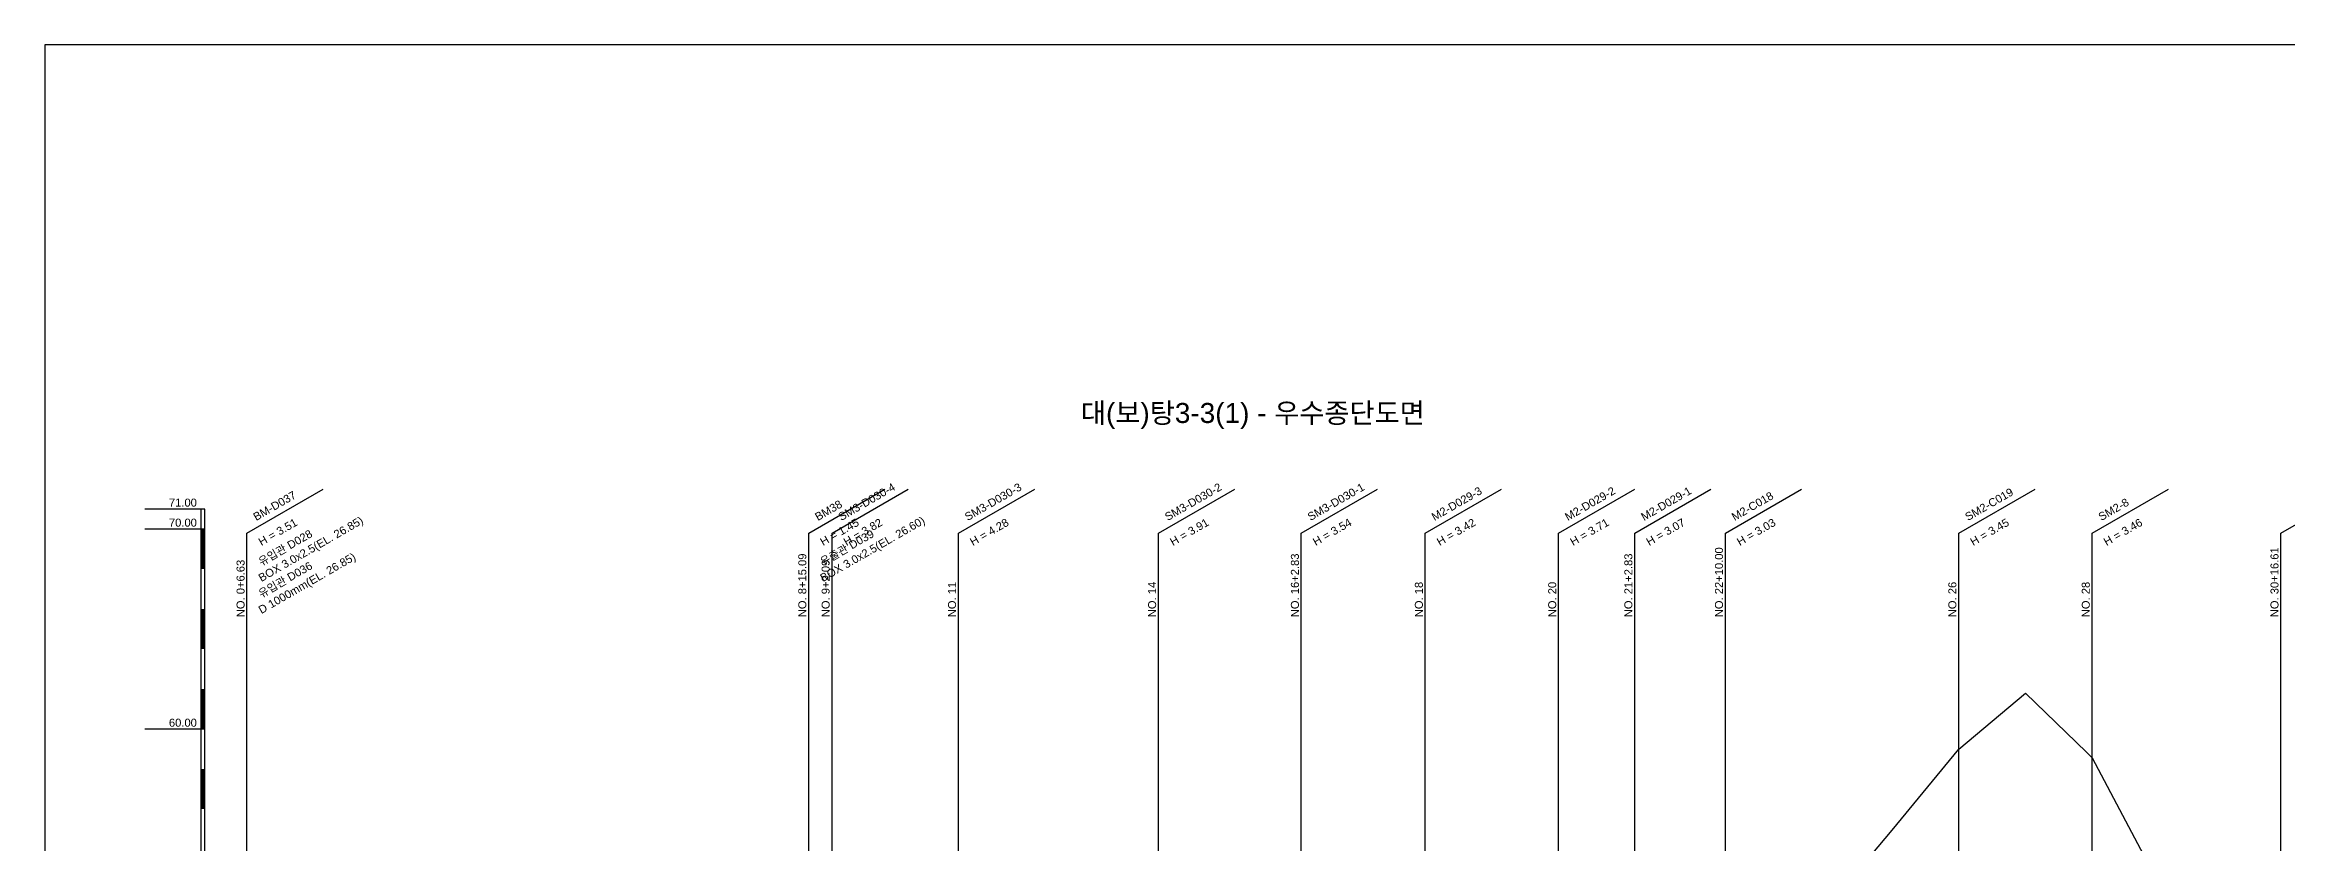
# Model space of a CAD drawing. Header units: millimetres. Extents: x -7351 to 135086, y 1419 to 5643.
# Drawn here: x 40314 to 40875, y 1814 to 2013 of the extents above; entities that cross this region are included whole.
import ezdxf
from ezdxf.enums import TextEntityAlignment as Align

# ---------------------------------------------------------------- set-up
doc = ezdxf.new("R2010")
doc.units = ezdxf.units.MM
for name, color, linetype in [('KZ_종단_깃발', 7, 'Continuous'), ('KZ_종단_노선명', 7, 'Continuous'), ('KZ_종단_도각', 7, 'Continuous'), ('KZ_종단_지반선', 3, 'Continuous'), ('KZ_종단_폴대', 7, 'Continuous')]:
    doc.layers.add(name, color=color, linetype=linetype)
doc.styles.get("Standard").update_dxf_attribs({"font": 'arial.ttf'})

msp = doc.modelspace()

# ---------------------------------------------------------------- linework, layer by layer
at = {"layer": 'KZ_종단_깃발'}
for p, q in [((40364.88, 1891), (40383.94, 1902)), ((40505.27, 1891), (40524.32, 1902)), ((40511.1, 1891), (40530.15, 1902)), ((40542.69, 1891), (40561.75, 1902)), ((40592.69, 1891), (40611.75, 1902)), ((40628.38, 1891), (40647.43, 1902)), ((40659.36, 1891), (40678.41, 1902)), ((40692.69, 1891), (40711.75, 1902)), ((40711.72, 1891), (40730.77, 1902)), ((40734.36, 1891), (40753.41, 1902)), ((40792.69, 1891), (40811.75, 1902)), ((40826.03, 1891), (40845.08, 1902)), ((40873.2, 1891), (40892.25, 1902)), ((40364.88, 1587.04), (40364.88, 1891)), ((40505.27, 1587.04), (40505.27, 1891)), ((40511.1, 1587.04), (40511.1, 1891)), ((40542.69, 1587.04), (40542.69, 1891)), ((40592.69, 1587.04), (40592.69, 1891)), ((40628.38, 1587.04), (40628.38, 1891)), ((40659.36, 1587.04), (40659.36, 1891)), ((40692.69, 1587.04), (40692.69, 1891)), ((40711.72, 1587.04), (40711.72, 1891)), ((40734.36, 1587.04), (40734.36, 1891)), ((40792.69, 1587.04), (40792.69, 1891)), ((40826.03, 1587.04), (40826.03, 1891)), ((40873.2, 1587.04), (40873.2, 1891))]:
    msp.add_line(p, q, dxfattribs=at)
at = {"layer": 'KZ_종단_도각'}
msp.add_lwpolyline([(40314.36, 1419.04), (41155.36, 1419.04), (41155.36, 2013.04), (40314.36, 2013.04)], close=True, dxfattribs=at)
at = {"layer": 'KZ_종단_지반선', "flags": 128}
msp.add_lwpolyline([(40759.36, 1796.95), (40776.03, 1816.81), (40792.69, 1837.04), (40809.36, 1851), (40824.61, 1836.24), (40826.03, 1834.87), (40842.69, 1803.36)], dxfattribs=at)
at = {"layer": 'KZ_종단_폴대'}
for p, q in [((40354.36, 1897.04), (40339.36, 1897.04)), ((40354.36, 1892.04), (40339.36, 1892.04)), ((40354.36, 1842.04), (40339.36, 1842.04))]:
    msp.add_line(p, q, dxfattribs=at)
msp.add_lwpolyline([(40354.36, 1587.04), (40354.36, 1897.04), (40353.36, 1897.04), (40353.36, 1587.04), (40354.36, 1587.04)], dxfattribs=at)
for points in [[(40353.86, 1882.04, 1, 1, 0), (40353.86, 1892.04, 1, 1, 0)], [(40353.86, 1862.04, 1, 1, 0), (40353.86, 1872.04, 1, 1, 0)], [(40353.86, 1842.04, 1, 1, 0), (40353.86, 1852.04, 1, 1, 0)], [(40353.86, 1822.04, 1, 1, 0), (40353.86, 1832.04, 1, 1, 0)]]:
    msp.add_lwpolyline(points, format="xyseb", dxfattribs=at)

# ---------------------------------------------------------------- texts
at = {"layer": 'KZ_종단_깃발'}
for s, rotation, p in [('BM-D037', 30, (40367.48, 1893.5)), ('BM38', 30, (40507.86, 1893.5)), ('SM3-D030-4', 30, (40513.7, 1893.5)), ('SM3-D030-3', 30, (40545.29, 1893.5)), ('SM3-D030-2', 30, (40595.29, 1893.5)), ('SM3-D030-1', 30, (40630.98, 1893.5)), ('M2-D029-3', 30, (40661.96, 1893.5)), ('M2-D029-2', 30, (40695.29, 1893.5)), ('M2-D029-1', 30, (40714.32, 1893.5)), ('M2-C018', 30, (40736.96, 1893.5)), ('SM2-C019', 30, (40795.29, 1893.5)), ('SM2-8', 30, (40828.62, 1893.5)), ('NO. 0+6.63', 90, (40364.88, 1870)), ('NO. 8+15.09', 90, (40505.27, 1870)), ('NO. 9+2.09', 90, (40511.1, 1870)), ('NO. 16+2.83', 90, (40628.38, 1870)), ('NO. 21+2.83', 90, (40711.72, 1870)), ('NO. 22+10.00', 90, (40734.36, 1870)), ('NO. 30+16.61', 90, (40873.2, 1870)), ('NO. 11', 90, (40542.69, 1870)), ('NO. 14', 90, (40592.69, 1870)), ('NO. 18', 90, (40659.36, 1870)), ('NO. 20', 90, (40692.69, 1870)), ('NO. 26', 90, (40792.69, 1870)), ('NO. 28', 90, (40826.03, 1870))]:
    msp.add_text(s, height=2, rotation=rotation, dxfattribs=at).set_placement(p, align=Align.BOTTOM_LEFT)
for s, p in [('BOX 3.0x2.5(EL. 26.85)', (40367.48, 1880.5)), ('H = 3.51', (40367.48, 1889.5)), ('BOX 3.0x2.5(EL. 26.60)', (40507.86, 1880.5)), ('H = 1.45', (40507.86, 1889.5)), ('H = 3.82', (40513.7, 1889.5)), ('H = 4.28', (40545.29, 1889.5)), ('H = 3.91', (40595.29, 1889.5)), ('H = 3.54', (40630.98, 1889.5)), ('H = 3.42', (40661.96, 1889.5)), ('H = 3.71', (40695.29, 1889.5)), ('H = 3.07', (40714.32, 1889.5)), ('H = 3.03', (40736.96, 1889.5)), ('H = 3.45', (40795.29, 1889.5)), ('H = 3.46', (40828.62, 1889.5)), ('유입관 D028', (40367.48, 1884.5)), ('유출관 D039', (40507.86, 1884.5)), ('D 1000mm(EL. 26.85)', (40367.48, 1872.5)), ('유입관 D036', (40367.48, 1876.5))]:
    msp.add_text(s, height=2, rotation=30, dxfattribs=at).set_placement(p, align=Align.TOP_LEFT)
at = {"layer": 'KZ_종단_노선명'}
msp.add_text('대(보)탕3-3(1) - 우수종단도면', height=5, dxfattribs=at).set_placement((40616.28, 1917.04), align=Align.BOTTOM_CENTER)
at = {"layer": 'KZ_종단_폴대'}
for s, p in [('71.00', (40352.36, 1897.04)), ('70.00', (40352.36, 1892.04)), ('60.00', (40352.36, 1842.04))]:
    msp.add_text(s, height=2, dxfattribs=at).set_placement(p, align=Align.BOTTOM_RIGHT)

doc.saveas('drawing.dxf')
